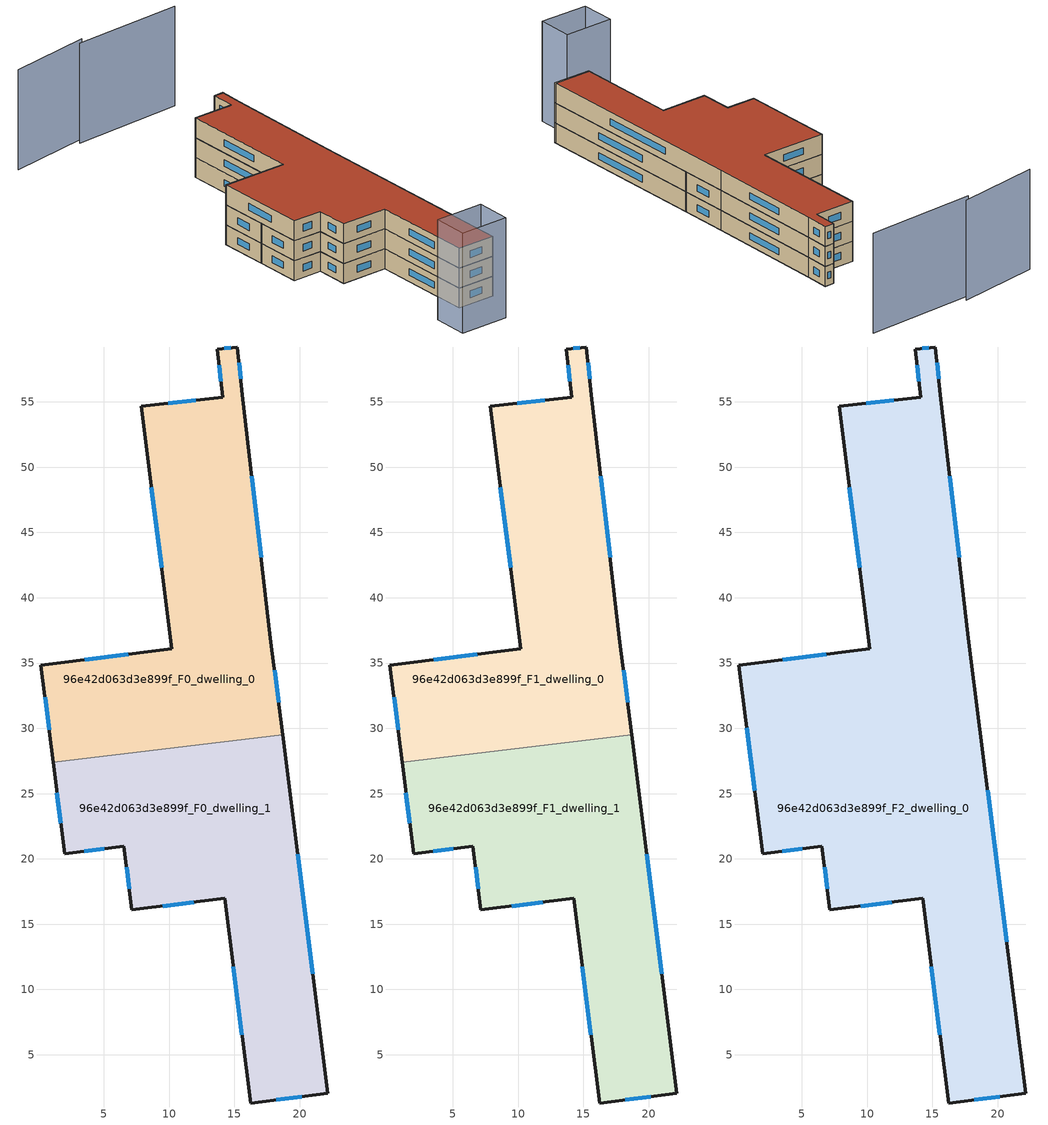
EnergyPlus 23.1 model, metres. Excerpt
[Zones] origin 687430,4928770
96e42d063d3e899f_F0_dwelling_0
 floor ground (EU_floor_Construction): 18.69,29.53 17.77,36.88 15.6,55.54 15.24,59.21 13.71,59.04 14.1,55.38 7.88,54.67 10.2,36.11 0.19,34.84 1.12,27.41 z0
 wall outside (EU_wall_Construction): 1.12,27.41 0.19,34.84 10.2,36.11 7.88,54.67 14.1,55.38 13.71,59.04 15.24,59.21 15.6,55.54 17.77,36.88 18.69,29.53 z0:3
 wall to 96e42d063d3e899f_F0_dwelling_1 (EU_wall_Construction): 18.69,29.53 1.12,27.41 z0:3
 window (EU_Window_Construction): 18.08,34.43 18.38,31.98 / 0.81,29.88 0.5,32.37 / 3.53,35.26 6.86,35.69 / 9.43,42.29 8.65,48.48 / 9.95,54.9 12.03,55.14 / 13.97,56.6 13.84,57.82 / 14.22,59.1 14.73,59.15 / 15.36,57.98 15.48,56.76 / 16.32,49.32 17.05,43.1 z1:2
96e42d063d3e899f_F0_dwelling_1
 floor ground (EU_floor_Construction): 22.14,2.05 18.69,29.53 1.12,27.41 2,20.41 6.54,20.98 7.16,16.1 14.28,16.99 16.24,1.31 z0
 wall outside (EU_wall_Construction): 18.69,29.53 22.14,2.05 16.24,1.31 14.28,16.99 7.16,16.1 6.54,20.98 2,20.41 1.12,27.41 z0:3
 window (EU_Window_Construction): 11.91,16.69 9.53,16.39 / 6.95,17.72 6.75,19.35 / 5.03,20.79 3.51,20.6 / 1.71,22.74 1.41,25.07 / 19.84,20.37 20.99,11.21 / 20.17,1.8 18.21,1.55 / 15.59,6.53 14.93,11.76 z1:2
96e42d063d3e899f_F1_dwelling_0
 floor to 96e42d063d3e899f_F0_dwelling_0 (EU_floor_Construction): 18.69,29.53 17.77,36.88 15.6,55.54 15.24,59.21 13.71,59.04 14.1,55.38 7.88,54.67 10.2,36.11 0.19,34.84 1.12,27.41 z3
 wall outside (EU_wall_Construction): 1.12,27.41 0.19,34.84 10.2,36.11 7.88,54.67 14.1,55.38 13.71,59.04 15.24,59.21 15.6,55.54 17.77,36.88 18.69,29.53 z3:6
 wall to 96e42d063d3e899f_F1_dwelling_1 (EU_wall_Construction): 18.69,29.53 1.12,27.41 z3:6
 window (EU_Window_Construction): 18.08,34.43 18.38,31.98 / 0.81,29.88 0.5,32.37 / 3.53,35.26 6.86,35.69 / 9.43,42.29 8.65,48.48 / 9.95,54.9 12.03,55.14 / 13.97,56.6 13.84,57.82 / 14.22,59.1 14.73,59.15 / 15.36,57.98 15.48,56.76 / 16.32,49.32 17.05,43.1 z4:5
96e42d063d3e899f_F1_dwelling_1
 floor to 96e42d063d3e899f_F0_dwelling_1 (EU_floor_Construction): 22.14,2.05 18.69,29.53 1.12,27.41 2,20.41 6.54,20.98 7.16,16.1 14.28,16.99 16.24,1.31 z3
 wall outside (EU_wall_Construction): 18.69,29.53 22.14,2.05 16.24,1.31 14.28,16.99 7.16,16.1 6.54,20.98 2,20.41 1.12,27.41 z3:6
 window (EU_Window_Construction): 11.91,16.69 9.53,16.39 / 6.95,17.72 6.75,19.35 / 5.03,20.79 3.51,20.6 / 1.71,22.74 1.41,25.07 / 19.84,20.37 20.99,11.21 / 20.17,1.8 18.21,1.55 / 15.59,6.53 14.93,11.76 z4:5
96e42d063d3e899f_F2_dwelling_0
 floor to 96e42d063d3e899f_F1_dwelling_0 (EU_floor_Construction): 18.69,29.53 17.77,36.88 15.6,55.54 15.24,59.21 13.71,59.04 14.1,55.38 7.88,54.67 10.2,36.11 0.19,34.84 1.12,27.41 z6
 floor to 96e42d063d3e899f_F1_dwelling_1 (EU_floor_Construction): 22.14,2.05 18.69,29.53 1.12,27.41 2,20.41 6.54,20.98 7.16,16.1 14.28,16.99 16.24,1.31 z6
 wall outside (EU_wall_Construction): 17.77,36.88 22.14,2.05 16.24,1.31 14.28,16.99 7.16,16.1 6.54,20.98 2,20.41 0.19,34.84 10.2,36.11 7.88,54.67 14.1,55.38 13.71,59.04 15.24,59.21 15.6,55.54 17.77,36.88 z6:9
 window (EU_Window_Construction): 19.23,25.27 20.68,13.66 / 20.17,1.8 18.21,1.55 / 15.59,6.53 14.93,11.76 / 11.91,16.69 9.53,16.39 / 6.95,17.72 6.75,19.35 / 5.03,20.79 3.51,20.6 / 1.4,25.22 0.79,30.03 / 3.53,35.26 6.86,35.69 / 9.43,42.29 8.65,48.48 / 9.95,54.9 12.03,55.14 / 13.97,56.6 13.84,57.82 / 14.22,59.1 14.73,59.15 / 15.36,57.98 15.48,56.76 / 16.32,49.32 17.05,43.1 z7:8
 roof outside (EU_roof_Construction): 15.24,59.21 15.6,55.54 17.77,36.88 22.14,2.05 16.24,1.31 14.28,16.99 7.16,16.1 6.54,20.98 2,20.41 0.19,34.84 10.2,36.11 7.88,54.67 14.1,55.38 13.71,59.04 z9
shading: 17.49,74.84 0.39,71.97 / 1.4,72.98 -11,69.54 / 11.88,-0.13 19.4,0.78 / 19.4,0.78 20.04,-4.51 / 20.04,-4.51 12.52,-5.42 / 12.52,-5.42 11.88,-0.13 z0:15
[Building]
EU S2 Campaign: North Axis=0; Terrain=City; Solar Distribution=FullExterior
[Site:Location]
Bologna: Latitude=44.5; Longitude=11.25; Time Zone=1; Elevation=37
[SizingPeriod:WeatherFileDays]
AnnualSizingPeriod: Begin Month=1; Begin Day of Month=1; End Month=12; End Day of Month=31; Day of Week for Start Day=Monday; Use Weather File Daylight Saving Period=No; Use Weather File Rain and Snow Indicators=No
[MATERIAL]
EU_InternalMass_Material: Roughness=MediumRough; Thickness=0.1; Conductivity=1; Density=1800; Specific Heat=900; Thermal Absorptance=0.9; Solar Absorptance=0.7; Visible Absorptance=0.7
[MATERIAL:NOMASS] Roughness=MediumRough; Thermal Absorptance=0.9; Solar Absorptance=0.7; Visible Absorptance=0.7
Name | Thermal Resistance
EU_wall_NoMass | 0.937881
EU_roof_NoMass | 0.548572
EU_floor_NoMass | 0.71348
[WINDOWMATERIAL:SIMPLEGLAZINGSYSTEM]
EU_Window_SimpleGlazing: UFactor=4.25633; Solar Heat Gain Coefficient=0.85; Visible Transmittance=0.85
[CONSTRUCTION]
EU_wall_Construction: EU_wall_NoMass
EU_roof_Construction: EU_roof_NoMass
EU_floor_Construction: EU_floor_NoMass
EU_InternalMass_Construction: EU_InternalMass_Material
EU_Window_Construction: EU_Window_SimpleGlazing
[ZONE] Type=1; Multiplier=1; Ceiling Height=autocalculate; Floor Area=autocalculate; Part of Total Floor Area=Yes
Name | Volume
96e42d063d3e899f_F0_dwelling_0 | 847.726
96e42d063d3e899f_F1_dwelling_0 | 847.728
96e42d063d3e899f_F2_dwelling_0 | 1695.47
96e42d063d3e899f_F0_dwelling_1 | 847.746
96e42d063d3e899f_F1_dwelling_1 | 847.748
[INTERNALMASS] Construction=EU_InternalMass_Construction
Name | Zone or ZoneList | Surface Area
96e42d063d3e899f_F0_dwelling_0_EU_InternalMass | 96e42d063d3e899f_F0_dwelling_0 | 282.576
96e42d063d3e899f_F0_dwelling_1_EU_InternalMass | 96e42d063d3e899f_F0_dwelling_1 | 282.583
96e42d063d3e899f_F1_dwelling_0_EU_InternalMass | 96e42d063d3e899f_F1_dwelling_0 | 282.576
96e42d063d3e899f_F1_dwelling_1_EU_InternalMass | 96e42d063d3e899f_F1_dwelling_1 | 282.583
96e42d063d3e899f_F2_dwelling_0_EU_InternalMass | 96e42d063d3e899f_F2_dwelling_0 | 565.16
[OTHEREQUIPMENT] Fuel Type=Electricity; Design Level Calculation Method=Watts/Area; Power per Zone Floor Area=1; Fraction Latent=0; Fraction Radiant=0; Fraction Lost=0; Carbon Dioxide Generation Rate=0; EndUse Subcategory=EU_Step8_InternalGains
Name | Zone or ZoneList or Space or SpaceList | Schedule
EU_Step8_InternalGain_96e42d063d3e899f_F0_dwelling_0_f000 | 96e42d063d3e899f_F0_dwelling_0 | EU_Step8_GainSchedule_96e42d063d3e899f_F0_dwelling_0_f000
EU_Step8_InternalGain_96e42d063d3e899f_F0_dwelling_1_f000 | 96e42d063d3e899f_F0_dwelling_1 | EU_Step8_GainSchedule_96e42d063d3e899f_F0_dwelling_1_f000
EU_Step8_InternalGain_96e42d063d3e899f_F1_dwelling_0_f000 | 96e42d063d3e899f_F1_dwelling_0 | EU_Step8_GainSchedule_96e42d063d3e899f_F1_dwelling_0_f000
EU_Step8_InternalGain_96e42d063d3e899f_F1_dwelling_1_f000 | 96e42d063d3e899f_F1_dwelling_1 | EU_Step8_GainSchedule_96e42d063d3e899f_F1_dwelling_1_f000
EU_Step8_InternalGain_96e42d063d3e899f_F2_dwelling_0_f000 | 96e42d063d3e899f_F2_dwelling_0 | EU_Step8_GainSchedule_96e42d063d3e899f_F2_dwelling_0_f000
[ZONEVENTILATION:DESIGNFLOWRATE] Schedule=EU_AlwaysOn; Design Flow Rate Calculation Method=AirChanges/Hour; Air Changes per Hour=0.687892; Ventilation Type=Natural; Fan Pressure Rise=0; Fan Total Efficiency=1; Constant Term Coefficient=1; Temperature Term Coefficient=0; Velocity Term Coefficient=0; Velocity Squared Term Coefficient=0; Minimum Indoor Temperature=-100; Maximum Indoor Temperature=100; Delta Temperature=-100; Minimum Outdoor Temperature=-100; Maximum Outdoor Temperature=100; Maximum Wind Speed=40
Name | Zone or ZoneList or Space or SpaceList
EU_ConstantAir_96e42d063d3e899f_F0_dwelling_0 | 96e42d063d3e899f_F0_dwelling_0
EU_ConstantAir_96e42d063d3e899f_F0_dwelling_1 | 96e42d063d3e899f_F0_dwelling_1
EU_ConstantAir_96e42d063d3e899f_F1_dwelling_0 | 96e42d063d3e899f_F1_dwelling_0
EU_ConstantAir_96e42d063d3e899f_F1_dwelling_1 | 96e42d063d3e899f_F1_dwelling_1
EU_ConstantAir_96e42d063d3e899f_F2_dwelling_0 | 96e42d063d3e899f_F2_dwelling_0
[HVACTEMPLATE:THERMOSTAT] Constant Heating Setpoint=20; Constant Cooling Setpoint=50
EU_HeatOnly_96e42d063d3e899f_F0_dwelling_0; EU_HeatOnly_96e42d063d3e899f_F0_dwelling_1; EU_HeatOnly_96e42d063d3e899f_F1_dwelling_0; EU_HeatOnly_96e42d063d3e899f_F1_dwelling_1; EU_HeatOnly_96e42d063d3e899f_F2_dwelling_0
[HVACTEMPLATE:ZONE:IDEALLOADSAIRSYSTEM] System Availability Schedule=EU_AlwaysOn; Maximum Heating Supply Air Temperature=50; Minimum Cooling Supply Air Temperature=13; Maximum Heating Supply Air Humidity Ratio=0.0156; Minimum Cooling Supply Air Humidity Ratio=0.0077; Heating Limit=NoLimit; Cooling Limit=NoLimit; Heating Availability Schedule=EU_AlwaysOn; Cooling Availability Schedule=EU_CoolingOff; Dehumidification Control Type=ConstantSensibleHeatRatio; Cooling Sensible Heat Ratio=0.7; Dehumidification Setpoint=60; Humidification Control Type=None; Humidification Setpoint=30; Outdoor Air Method=None; Outdoor Air Flow Rate per Person=0.00944; Outdoor Air Flow Rate per Zone Floor Area=0; Outdoor Air Flow Rate per Zone=0; Demand Controlled Ventilation Type=None; Outdoor Air Economizer Type=NoEconomizer; Heat Recovery Type=None; Sensible Heat Recovery Effectiveness=0.7; Latent Heat Recovery Effectiveness=0.65
Name | Template Thermostat
96e42d063d3e899f_F0_dwelling_0 | EU_HeatOnly_96e42d063d3e899f_F0_dwelling_0
96e42d063d3e899f_F0_dwelling_1 | EU_HeatOnly_96e42d063d3e899f_F0_dwelling_1
96e42d063d3e899f_F1_dwelling_0 | EU_HeatOnly_96e42d063d3e899f_F1_dwelling_0
96e42d063d3e899f_F1_dwelling_1 | EU_HeatOnly_96e42d063d3e899f_F1_dwelling_1
96e42d063d3e899f_F2_dwelling_0 | EU_HeatOnly_96e42d063d3e899f_F2_dwelling_0
[SIZING:ZONE] Zone Cooling Design Supply Air Temperature Input Method=SupplyAirTemperature; Zone Cooling Design Supply Air Temperature=13; Zone Heating Design Supply Air Temperature Input Method=SupplyAirTemperature; Zone Heating Design Supply Air Temperature=50; Zone Cooling Design Supply Air Humidity Ratio=0.008; Zone Heating Design Supply Air Humidity Ratio=0.008; Cooling Design Air Flow Method=DesignDay; Cooling Design Air Flow Rate=0; Cooling Minimum Air Flow per Zone Floor Area=0.000762; Cooling Minimum Air Flow=0; Cooling Minimum Air Flow Fraction=0.2; Heating Design Air Flow Method=DesignDay; Heating Design Air Flow Rate=0; Heating Maximum Air Flow per Zone Floor Area=0.002032; Heating Maximum Air Flow=0.141576; Heating Maximum Air Flow Fraction=0.3; Account for Dedicated Outdoor Air System=No; Dedicated Outdoor Air System Control Strategy=NeutralSupplyAir; Dedicated Outdoor Air Low Setpoint Temperature for Design=autosize; Dedicated Outdoor Air High Setpoint Temperature for Design=autosize; Zone Load Sizing Method=Sensible Load Only No Latent Load; Zone Latent Cooling Design Supply Air Humidity Ratio Input Method=HumidityRatioDifference; Zone Cooling Design Supply Air Humidity Ratio Difference=0.005; Zone Latent Heating Design Supply Air Humidity Ratio Input Method=HumidityRatioDifference; Zone Humidification Design Supply Air Humidity Ratio Difference=0.005
96e42d063d3e899f_F0_dwelling_0; 96e42d063d3e899f_F0_dwelling_1; 96e42d063d3e899f_F1_dwelling_0; 96e42d063d3e899f_F1_dwelling_1; 96e42d063d3e899f_F2_dwelling_0
[SCHEDULE:CONSTANT]
Name | Hourly Value
EU_AlwaysOn | 1
EU_CoolingOff | 0
[SCHEDULE:FILE] Column Number=1; Rows to Skip at Top=0; Number of Hours of Data=8760; Column Separator=Comma; Interpolate to Timestep=No; Minutes per Item=60; Adjust Schedule for Daylight Savings=Yes
Name | File
EU_Step8_GainSchedule_96e42d063d3e899f_F0_dwelling_0_f000 | ../../schedules/96e42d063d3e899f/96e42d063d3e899f_F0_dwelling_0_f000_gain.csv
EU_Step8_GainSchedule_96e42d063d3e899f_F0_dwelling_1_f000 | ../../schedules/96e42d063d3e899f/96e42d063d3e899f_F0_dwelling_1_f000_gain.csv
EU_Step8_GainSchedule_96e42d063d3e899f_F1_dwelling_0_f000 | ../../schedules/96e42d063d3e899f/96e42d063d3e899f_F1_dwelling_0_f000_gain.csv
EU_Step8_GainSchedule_96e42d063d3e899f_F1_dwelling_1_f000 | ../../schedules/96e42d063d3e899f/96e42d063d3e899f_F1_dwelling_1_f000_gain.csv
EU_Step8_GainSchedule_96e42d063d3e899f_F2_dwelling_0_f000 | ../../schedules/96e42d063d3e899f/96e42d063d3e899f_F2_dwelling_0_f000_gain.csv
